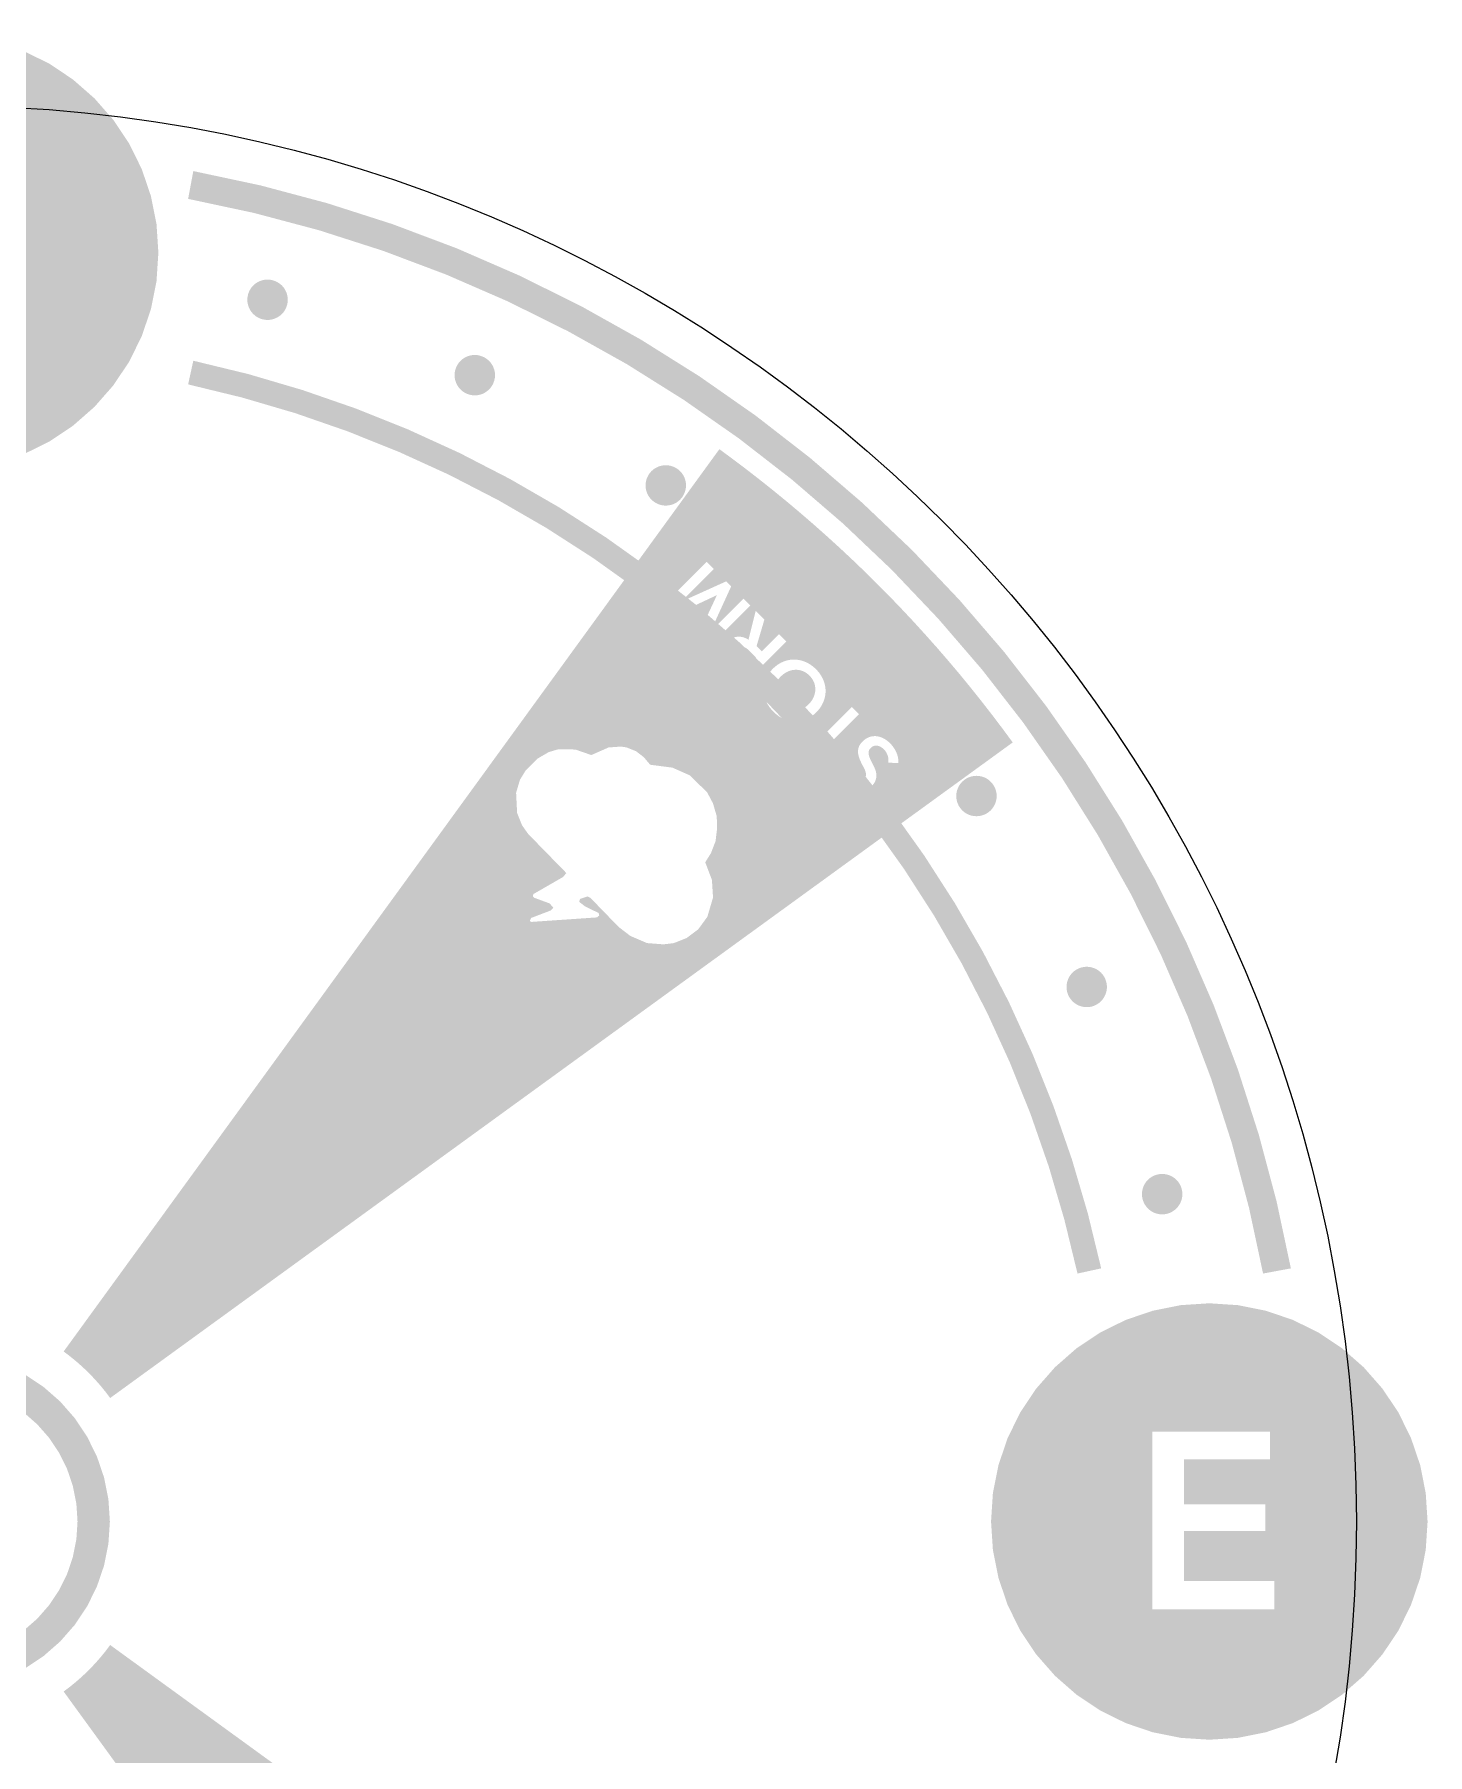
# Model space of a CAD drawing. Header units: millimetres. Extents: x 6 to 594, y 82 to 394.
# Drawn here: x 245.13 to 279.6, y 351.43 to 394 of the extents above; entities that cross this region are included whole.
import ezdxf

# ---------------------------------------------------------------- set-up
doc = ezdxf.new("R2010")
doc.units = ezdxf.units.MM
doc.layers.add('CUT', color=1, linetype='Continuous')
doc.layers.add('RASTER', color=7, linetype='Continuous')

msp = doc.modelspace()

# ---------------------------------------------------------------- hatches: boundary and pattern name
at = {"layer": 'RASTER'}
h = msp.add_hatch(color=7, dxfattribs=at)
h.paths.add_polyline_path([(248.2, 388.6), (248.154, 387.895), (248.016, 387.202), (247.789, 386.534), (247.477, 385.9), (247.084, 385.313), (246.618, 384.782), (246.087, 384.316), (245.5, 383.923), (244.866, 383.611), (244.198, 383.384), (243.505, 383.246), (242.8, 383.2), (242.095, 383.246), (241.402, 383.384), (240.734, 383.611), (240.1, 383.923), (239.513, 384.316), (238.982, 384.782), (238.516, 385.313), (238.123, 385.9), (237.811, 386.534), (237.584, 387.202), (237.446, 387.895), (237.4, 388.6), (237.446, 389.305), (237.584, 389.998), (237.811, 390.666), (238.123, 391.3), (238.516, 391.887), (238.982, 392.418), (239.513, 392.884), (240.1, 393.277), (240.734, 393.589), (241.402, 393.816), (242.095, 393.954), (242.8, 394), (243.505, 393.954), (244.198, 393.816), (244.866, 393.589), (245.5, 393.277), (246.087, 392.884), (246.618, 392.418), (247.084, 391.887), (247.477, 391.3), (247.789, 390.666), (248.016, 389.998), (248.154, 389.305)])
h.paths.add_polyline_path([(240.866, 390.82), (240.866, 386.43), (241.647, 386.43), (241.647, 389.821), (241.659, 389.821), (243.742, 386.43), (244.734, 386.43), (244.734, 390.82), (243.953, 390.82), (243.953, 387.534), (243.941, 387.534), (241.901, 390.82), (240.866, 390.82)])
for points in [[(249.064, 390.618), (250.727, 390.263), (252.37, 389.825), (253.989, 389.306), (255.58, 388.707), (257.139, 388.029), (258.662, 387.273), (260.145, 386.443), (261.585, 385.539), (262.978, 384.565), (264.321, 383.522), (265.61, 382.413), (266.842, 381.242), (268.013, 380.01), (269.122, 378.721), (270.165, 377.378), (271.139, 375.985), (272.043, 374.545), (272.873, 373.062), (273.629, 371.539), (274.307, 369.98), (274.906, 368.389), (275.425, 366.77), (275.863, 365.127), (276.218, 363.464), (275.53, 363.336), (275.182, 364.964), (274.754, 366.573), (274.245, 368.158), (273.658, 369.717), (272.994, 371.243), (272.254, 372.735), (271.441, 374.188), (270.556, 375.598), (269.601, 376.963), (268.58, 378.278), (267.494, 379.54), (266.347, 380.747), (265.14, 381.894), (263.878, 382.98), (262.563, 384.001), (261.198, 384.956), (259.788, 385.841), (258.335, 386.654), (256.843, 387.394), (255.317, 388.058), (253.758, 388.645), (252.173, 389.154), (250.564, 389.582), (248.936, 389.93)], [(251.401, 387.433), (251.397, 387.368), (251.384, 387.304), (251.363, 387.242), (251.334, 387.183), (251.298, 387.129), (251.255, 387.08), (251.205, 387.037), (251.151, 387), (251.092, 386.972), (251.03, 386.951), (250.966, 386.938), (250.901, 386.933), (250.836, 386.938), (250.772, 386.951), (250.71, 386.972), (250.651, 387), (250.597, 387.037), (250.547, 387.08), (250.504, 387.129), (250.468, 387.183), (250.439, 387.242), (250.418, 387.304), (250.405, 387.368), (250.401, 387.433), (250.405, 387.499), (250.418, 387.563), (250.439, 387.625), (250.468, 387.683), (250.504, 387.738), (250.547, 387.787), (250.597, 387.83), (250.651, 387.866), (250.71, 387.895), (250.772, 387.916), (250.836, 387.929), (250.901, 387.933), (250.966, 387.929), (251.03, 387.916), (251.092, 387.895), (251.151, 387.866), (251.205, 387.83), (251.255, 387.787), (251.298, 387.738), (251.334, 387.683), (251.363, 387.625), (251.384, 387.563), (251.397, 387.499)], [(249.064, 385.925), (250.422, 385.595), (251.764, 385.2), (253.085, 384.742), (254.382, 384.222), (255.654, 383.641), (256.896, 383), (258.107, 382.301), (259.283, 381.545), (260.422, 380.734), (261.521, 379.869), (262.577, 378.954), (263.589, 377.989), (264.554, 376.977), (265.469, 375.921), (266.334, 374.822), (267.145, 373.683), (267.901, 372.507), (268.6, 371.296), (269.241, 370.054), (269.822, 368.782), (270.342, 367.485), (270.8, 366.164), (271.195, 364.822), (271.525, 363.464), (270.939, 363.336), (270.615, 364.667), (270.229, 365.981), (269.78, 367.275), (269.271, 368.546), (268.702, 369.792), (268.074, 371.009), (267.389, 372.195), (266.648, 373.347), (265.853, 374.462), (265.007, 375.539), (264.11, 376.574), (263.165, 377.565), (262.174, 378.51), (261.139, 379.407), (260.062, 380.253), (258.947, 381.048), (257.795, 381.789), (256.609, 382.474), (255.392, 383.102), (254.146, 383.671), (252.875, 384.18), (251.581, 384.629), (250.267, 385.015), (248.936, 385.339)], [(256.528, 385.567), (256.524, 385.502), (256.511, 385.438), (256.49, 385.376), (256.461, 385.317), (256.425, 385.263), (256.382, 385.214), (256.332, 385.171), (256.278, 385.134), (256.219, 385.105), (256.157, 385.084), (256.093, 385.072), (256.028, 385.067), (255.963, 385.072), (255.899, 385.084), (255.837, 385.105), (255.778, 385.134), (255.724, 385.171), (255.674, 385.214), (255.631, 385.263), (255.595, 385.317), (255.566, 385.376), (255.545, 385.438), (255.532, 385.502), (255.528, 385.567), (255.532, 385.633), (255.545, 385.697), (255.566, 385.759), (255.595, 385.817), (255.631, 385.872), (255.674, 385.921), (255.724, 385.964), (255.778, 386), (255.837, 386.029), (255.899, 386.05), (255.963, 386.063), (256.028, 386.067), (256.093, 386.063), (256.157, 386.05), (256.219, 386.029), (256.278, 386), (256.332, 385.964), (256.382, 385.921), (256.425, 385.872), (256.461, 385.817), (256.49, 385.759), (256.511, 385.697), (256.524, 385.633)], [(261.253, 382.839), (261.249, 382.774), (261.236, 382.71), (261.215, 382.648), (261.186, 382.589), (261.15, 382.535), (261.106, 382.486), (261.057, 382.443), (261.003, 382.406), (260.944, 382.378), (260.882, 382.356), (260.818, 382.344), (260.753, 382.339), (260.688, 382.344), (260.624, 382.356), (260.562, 382.378), (260.503, 382.406), (260.449, 382.443), (260.399, 382.486), (260.356, 382.535), (260.32, 382.589), (260.291, 382.648), (260.27, 382.71), (260.257, 382.774), (260.253, 382.839), (260.257, 382.905), (260.27, 382.969), (260.291, 383.031), (260.32, 383.089), (260.356, 383.144), (260.399, 383.193), (260.449, 383.236), (260.503, 383.272), (260.562, 383.301), (260.624, 383.322), (260.688, 383.335), (260.753, 383.339), (260.818, 383.335), (260.882, 383.322), (260.944, 383.301), (261.003, 383.272), (261.057, 383.236), (261.106, 383.193), (261.15, 383.144), (261.186, 383.089), (261.215, 383.031), (261.236, 382.969), (261.249, 382.905)], [(268.939, 375.153), (268.935, 375.088), (268.922, 375.024), (268.901, 374.962), (268.872, 374.903), (268.836, 374.849), (268.793, 374.799), (268.744, 374.756), (268.689, 374.72), (268.631, 374.691), (268.569, 374.67), (268.505, 374.657), (268.439, 374.653), (268.374, 374.657), (268.31, 374.67), (268.248, 374.691), (268.189, 374.72), (268.135, 374.756), (268.086, 374.799), (268.043, 374.849), (268.006, 374.903), (267.978, 374.962), (267.956, 375.024), (267.944, 375.088), (267.939, 375.153), (267.944, 375.218), (267.956, 375.282), (267.978, 375.344), (268.006, 375.403), (268.043, 375.457), (268.086, 375.506), (268.135, 375.55), (268.189, 375.586), (268.248, 375.615), (268.31, 375.636), (268.374, 375.649), (268.439, 375.653), (268.505, 375.649), (268.569, 375.636), (268.631, 375.615), (268.689, 375.586), (268.744, 375.55), (268.793, 375.506), (268.836, 375.457), (268.872, 375.403), (268.901, 375.344), (268.922, 375.282), (268.935, 375.218)], [(271.667, 370.428), (271.663, 370.363), (271.65, 370.299), (271.629, 370.237), (271.6, 370.178), (271.564, 370.124), (271.521, 370.074), (271.472, 370.031), (271.417, 369.995), (271.359, 369.966), (271.297, 369.945), (271.233, 369.932), (271.167, 369.928), (271.102, 369.932), (271.038, 369.945), (270.976, 369.966), (270.917, 369.995), (270.863, 370.031), (270.814, 370.074), (270.771, 370.124), (270.734, 370.178), (270.705, 370.237), (270.684, 370.299), (270.672, 370.363), (270.667, 370.428), (270.672, 370.493), (270.684, 370.557), (270.705, 370.619), (270.734, 370.678), (270.771, 370.732), (270.814, 370.782), (270.863, 370.825), (270.917, 370.861), (270.976, 370.89), (271.038, 370.911), (271.102, 370.924), (271.167, 370.928), (271.233, 370.924), (271.297, 370.911), (271.359, 370.89), (271.417, 370.861), (271.472, 370.825), (271.521, 370.782), (271.564, 370.732), (271.6, 370.678), (271.629, 370.619), (271.65, 370.557), (271.663, 370.493)], [(273.533, 365.301), (273.529, 365.236), (273.516, 365.172), (273.495, 365.11), (273.466, 365.051), (273.43, 364.997), (273.387, 364.947), (273.338, 364.904), (273.283, 364.868), (273.225, 364.839), (273.163, 364.818), (273.099, 364.805), (273.033, 364.801), (272.968, 364.805), (272.904, 364.818), (272.842, 364.839), (272.783, 364.868), (272.729, 364.904), (272.68, 364.947), (272.637, 364.997), (272.6, 365.051), (272.572, 365.11), (272.551, 365.172), (272.538, 365.236), (272.533, 365.301), (272.538, 365.366), (272.551, 365.43), (272.572, 365.492), (272.6, 365.551), (272.637, 365.605), (272.68, 365.655), (272.729, 365.698), (272.783, 365.734), (272.842, 365.763), (272.904, 365.784), (272.968, 365.797), (273.033, 365.801), (273.099, 365.797), (273.163, 365.784), (273.225, 365.763), (273.283, 365.734), (273.338, 365.698), (273.387, 365.655), (273.43, 365.605), (273.466, 365.551), (273.495, 365.492), (273.516, 365.43), (273.529, 365.366)]]:
    msp.add_hatch(color=7, dxfattribs=at).paths.add_polyline_path(points)
h = msp.add_hatch(color=7, dxfattribs=at)
h.paths.add_polyline_path([(262.079, 383.736), (262.425, 383.481), (262.767, 383.222), (263.106, 382.958), (263.442, 382.69), (263.774, 382.418), (264.102, 382.141), (264.427, 381.86), (264.747, 381.575), (265.065, 381.286), (265.378, 380.992), (265.688, 380.695), (265.993, 380.393), (266.295, 380.088), (266.592, 379.778), (266.886, 379.465), (267.175, 379.147), (267.46, 378.827), (267.741, 378.502), (268.018, 378.174), (268.29, 377.842), (268.558, 377.506), (268.822, 377.167), (269.081, 376.825), (269.336, 376.479), (247.007, 360.256), (246.967, 360.311), (246.925, 360.366), (246.884, 360.419), (246.841, 360.472), (246.798, 360.525), (246.754, 360.577), (246.71, 360.629), (246.664, 360.679), (246.618, 360.73), (246.572, 360.779), (246.525, 360.829), (246.477, 360.877), (246.429, 360.925), (246.379, 360.972), (246.33, 361.018), (246.279, 361.064), (246.229, 361.11), (246.177, 361.154), (246.125, 361.198), (246.072, 361.241), (246.019, 361.284), (245.966, 361.325), (245.911, 361.367), (245.856, 361.407)])
h.paths.add_polyline_path([(261.344, 375.666), (260.919, 375.855), (260.367, 375.927), (260.207, 376.116), (260.016, 376.263), (259.782, 376.356), (259.644, 376.377), (259.336, 376.354), (258.911, 376.167), (258.518, 376.303), (258.104, 376.312), (257.859, 376.241), (257.572, 376.074), (257.286, 375.787), (257.145, 375.553), (257.05, 375.234), (257.075, 374.735), (257.198, 374.427), (257.349, 374.214), (258.293, 373.247), (258.21, 373.148), (257.479, 372.727), (257.464, 372.674), (257.498, 372.635), (257.881, 372.495), (257.972, 372.387), (257.902, 372.319), (257.424, 372.136), (257.388, 372.06), (257.434, 372.038), (259.049, 372.149), (259.107, 372.196), (259.092, 372.257), (258.752, 372.425), (258.609, 372.536), (258.635, 372.608), (258.816, 372.667), (258.89, 372.631), (259.591, 371.909), (259.878, 371.69), (260.292, 371.513), (260.696, 371.482), (260.951, 371.513), (261.27, 371.639), (261.557, 371.856), (261.782, 372.164), (261.922, 372.642), (261.895, 373.077), (261.729, 373.513), (261.869, 373.736), (261.984, 374.034), (262.022, 374.342), (262.014, 374.65), (261.922, 374.969), (261.776, 375.245), (261.344, 375.666)])
h.paths.add_polyline_path([(265.245, 375.88), (265.002, 375.869), (265.004, 375.841), (265.007, 375.814), (265.012, 375.786), (265.018, 375.759), (265.026, 375.732), (265.035, 375.705), (265.045, 375.678), (265.058, 375.652), (265.071, 375.626), (265.085, 375.601), (265.1, 375.577), (265.115, 375.554), (265.132, 375.532), (265.149, 375.51), (265.167, 375.49), (265.186, 375.47), (265.203, 375.454), (265.22, 375.438), (265.239, 375.422), (265.257, 375.407), (265.277, 375.393), (265.296, 375.38), (265.316, 375.367), (265.337, 375.354), (265.358, 375.343), (265.379, 375.332), (265.4, 375.323), (265.421, 375.314), (265.443, 375.307), (265.464, 375.3), (265.486, 375.295), (265.508, 375.291), (265.53, 375.287), (265.552, 375.285), (265.574, 375.284), (265.596, 375.285), (265.617, 375.286), (265.639, 375.289), (265.661, 375.293), (265.683, 375.298), (265.704, 375.305), (265.726, 375.313), (265.746, 375.323), (265.767, 375.335), (265.787, 375.348), (265.807, 375.363), (265.827, 375.38), (265.846, 375.398), (265.863, 375.416), (265.879, 375.433), (265.893, 375.451), (265.905, 375.469), (265.916, 375.486), (265.926, 375.504), (265.935, 375.521), (265.941, 375.539), (265.947, 375.556), (265.952, 375.574), (265.956, 375.591), (265.959, 375.608), (265.961, 375.626), (265.963, 375.643), (265.963, 375.66), (265.963, 375.677), (265.961, 375.694), (265.96, 375.711), (265.957, 375.728), (265.954, 375.745), (265.95, 375.762), (265.945, 375.778), (265.94, 375.795), (265.934, 375.811), (265.927, 375.827), (265.921, 375.843), (265.914, 375.859), (265.907, 375.875), (265.9, 375.89), (265.892, 375.905), (265.885, 375.921), (265.877, 375.936), (265.869, 375.951), (265.862, 375.966), (265.854, 375.981), (265.847, 375.996), (265.839, 376.011), (265.832, 376.026), (265.825, 376.04), (265.818, 376.054), (265.811, 376.068), (265.805, 376.082), (265.799, 376.096), (265.794, 376.109), (265.789, 376.123), (265.784, 376.136), (265.781, 376.148), (265.777, 376.161), (265.775, 376.174), (265.773, 376.186), (265.771, 376.198), (265.77, 376.21), (265.77, 376.222), (265.771, 376.233), (265.772, 376.245), (265.773, 376.256), (265.776, 376.267), (265.779, 376.278), (265.784, 376.289), (265.789, 376.299), (265.795, 376.31), (265.803, 376.32), (265.811, 376.33), (265.821, 376.34), (265.831, 376.35), (265.841, 376.359), (265.852, 376.367), (265.862, 376.374), (265.873, 376.38), (265.884, 376.385), (265.895, 376.389), (265.905, 376.392), (265.916, 376.395), (265.927, 376.397), (265.938, 376.398), (265.949, 376.399), (265.96, 376.399), (265.972, 376.399), (265.983, 376.397), (265.994, 376.396), (266.005, 376.394), (266.016, 376.391), (266.027, 376.388), (266.037, 376.384), (266.048, 376.379), (266.058, 376.375), (266.069, 376.369), (266.079, 376.363), (266.089, 376.357), (266.098, 376.351), (266.108, 376.344), (266.117, 376.337), (266.125, 376.33), (266.134, 376.323), (266.142, 376.315), (266.15, 376.307), (266.164, 376.292), (266.178, 376.276), (266.191, 376.258), (266.203, 376.24), (266.214, 376.221), (266.224, 376.2), (266.233, 376.179), (266.241, 376.157), (266.249, 376.134), (266.254, 376.111), (266.259, 376.089), (266.262, 376.066), (266.263, 376.044), (266.263, 376.022), (266.262, 376), (266.259, 375.978), (266.505, 375.969), (266.507, 376.002), (266.506, 376.034), (266.504, 376.067), (266.499, 376.099), (266.492, 376.132), (266.483, 376.164), (266.472, 376.197), (266.459, 376.229), (266.444, 376.261), (266.428, 376.292), (266.41, 376.322), (266.392, 376.35), (266.372, 376.378), (266.351, 376.405), (266.328, 376.431), (266.304, 376.456), (266.286, 376.474), (266.267, 376.491), (266.247, 376.507), (266.228, 376.523), (266.207, 376.537), (266.187, 376.551), (266.166, 376.564), (266.144, 376.576), (266.123, 376.587), (266.101, 376.597), (266.079, 376.606), (266.057, 376.614), (266.035, 376.62), (266.013, 376.625), (265.991, 376.63), (265.969, 376.633), (265.947, 376.635), (265.924, 376.635), (265.902, 376.634), (265.88, 376.633), (265.857, 376.629), (265.835, 376.625), (265.813, 376.619), (265.79, 376.612), (265.768, 376.604), (265.746, 376.594), (265.724, 376.582), (265.703, 376.569), (265.682, 376.555), (265.661, 376.538), (265.64, 376.521), (265.62, 376.501), (265.602, 376.483), (265.586, 376.464), (265.572, 376.446), (265.559, 376.427), (265.548, 376.408), (265.538, 376.389), (265.531, 376.37), (265.524, 376.351), (265.519, 376.331), (265.515, 376.312), (265.512, 376.293), (265.511, 376.274), (265.51, 376.255), (265.51, 376.236), (265.511, 376.217), (265.513, 376.198), (265.516, 376.179), (265.52, 376.16), (265.524, 376.142), (265.529, 376.123), (265.535, 376.105), (265.541, 376.087), (265.548, 376.069), (265.555, 376.051), (265.563, 376.033), (265.571, 376.016), (265.579, 375.998), (265.587, 375.981), (265.595, 375.965), (265.604, 375.948), (265.612, 375.932), (265.62, 375.916), (265.627, 375.902), (265.634, 375.889), (265.641, 375.875), (265.648, 375.862), (265.654, 375.85), (265.66, 375.837), (265.666, 375.825), (265.672, 375.812), (265.678, 375.801), (265.682, 375.789), (265.687, 375.777), (265.691, 375.766), (265.695, 375.755), (265.698, 375.744), (265.7, 375.733), (265.702, 375.723), (265.704, 375.712), (265.705, 375.702), (265.706, 375.692), (265.706, 375.682), (265.705, 375.672), (265.704, 375.662), (265.703, 375.652), (265.7, 375.643), (265.698, 375.633), (265.694, 375.624), (265.69, 375.615), (265.684, 375.606), (265.679, 375.597), (265.672, 375.588), (265.665, 375.579), (265.657, 375.571), (265.647, 375.562), (265.638, 375.554), (265.628, 375.547), (265.618, 375.541), (265.608, 375.535), (265.598, 375.531), (265.588, 375.527), (265.577, 375.524), (265.567, 375.522), (265.556, 375.52), (265.546, 375.519), (265.535, 375.519), (265.525, 375.519), (265.514, 375.52), (265.504, 375.521), (265.493, 375.523), (265.483, 375.526), (265.472, 375.529), (265.462, 375.532), (265.452, 375.536), (265.442, 375.54), (265.432, 375.545), (265.422, 375.55), (265.413, 375.556), (265.403, 375.562), (265.394, 375.568), (265.384, 375.574), (265.376, 375.581), (265.367, 375.588), (265.359, 375.595), (265.35, 375.603), (265.343, 375.61), (265.33, 375.624), (265.318, 375.638), (265.307, 375.653), (265.297, 375.669), (265.287, 375.685), (265.278, 375.702), (265.27, 375.72), (265.263, 375.739), (265.257, 375.758), (265.252, 375.776), (265.248, 375.795), (265.245, 375.812), (265.244, 375.83), (265.243, 375.847), (265.243, 375.864), (265.245, 375.88)])
h.paths.add_polyline_path([(264.688, 376.33), (265.533, 377.176), (265.355, 377.354), (264.51, 376.508), (264.203, 376.815), (264.047, 376.66), (264.839, 375.868), (264.995, 376.023), (264.688, 376.33)])
h.paths.add_polyline_path([(264.477, 377.225), (264.505, 377.255), (264.532, 377.285), (264.557, 377.316), (264.579, 377.348), (264.6, 377.38), (264.619, 377.412), (264.636, 377.446), (264.651, 377.48), (264.664, 377.514), (264.676, 377.549), (264.685, 377.583), (264.693, 377.618), (264.699, 377.653), (264.703, 377.688), (264.706, 377.723), (264.706, 377.758), (264.705, 377.794), (264.702, 377.829), (264.697, 377.864), (264.69, 377.899), (264.682, 377.934), (264.671, 377.968), (264.659, 378.003), (264.645, 378.037), (264.63, 378.071), (264.612, 378.104), (264.593, 378.137), (264.572, 378.169), (264.549, 378.2), (264.524, 378.231), (264.498, 378.261), (264.47, 378.29), (264.44, 378.319), (264.41, 378.345), (264.379, 378.37), (264.347, 378.393), (264.315, 378.415), (264.282, 378.434), (264.249, 378.452), (264.215, 378.468), (264.18, 378.482), (264.146, 378.494), (264.111, 378.505), (264.076, 378.513), (264.041, 378.52), (264.006, 378.525), (263.97, 378.528), (263.935, 378.53), (263.899, 378.529), (263.864, 378.527), (263.829, 378.523), (263.794, 378.517), (263.759, 378.51), (263.724, 378.5), (263.69, 378.489), (263.655, 378.475), (263.621, 378.46), (263.588, 378.443), (263.555, 378.424), (263.523, 378.404), (263.492, 378.381), (263.461, 378.356), (263.431, 378.33), (263.401, 378.301), (263.372, 378.271), (263.345, 378.24), (263.32, 378.209), (263.297, 378.177), (263.275, 378.145), (263.256, 378.112), (263.239, 378.078), (263.224, 378.044), (263.211, 378.01), (263.2, 377.975), (263.19, 377.941), (263.183, 377.906), (263.177, 377.872), (263.173, 377.837), (263.172, 377.802), (263.172, 377.767), (263.174, 377.732), (263.177, 377.697), (263.183, 377.662), (263.19, 377.628), (263.2, 377.594), (263.211, 377.559), (263.224, 377.525), (263.238, 377.491), (263.255, 377.457), (263.273, 377.424), (263.293, 377.392), (263.314, 377.36), (263.338, 377.329), (263.363, 377.298), (263.389, 377.268), (263.418, 377.238), (263.447, 377.21), (263.477, 377.183), (263.507, 377.159), (263.539, 377.136), (263.57, 377.114), (263.603, 377.095), (263.635, 377.077), (263.669, 377.061), (263.703, 377.046), (263.737, 377.033), (263.771, 377.023), (263.805, 377.013), (263.839, 377.006), (263.874, 377.001), (263.908, 376.997), (263.943, 376.995), (263.978, 376.996), (264.013, 376.997), (264.047, 377.001), (264.082, 377.007), (264.116, 377.015), (264.151, 377.024), (264.185, 377.035), (264.22, 377.048), (264.254, 377.064), (264.287, 377.081), (264.32, 377.1), (264.353, 377.121), (264.385, 377.144), (264.416, 377.169), (264.447, 377.196), (264.477, 377.225)])
h.paths.add_polyline_path([(264.283, 377.419), (264.264, 377.4), (264.244, 377.382), (264.223, 377.366), (264.202, 377.35), (264.181, 377.336), (264.159, 377.323), (264.137, 377.311), (264.114, 377.3), (264.091, 377.29), (264.068, 377.281), (264.045, 377.273), (264.022, 377.267), (263.999, 377.262), (263.976, 377.258), (263.952, 377.255), (263.928, 377.254), (263.905, 377.253), (263.881, 377.254), (263.858, 377.256), (263.834, 377.259), (263.811, 377.263), (263.788, 377.269), (263.765, 377.276), (263.742, 377.284), (263.72, 377.293), (263.698, 377.304), (263.676, 377.316), (263.655, 377.329), (263.634, 377.344), (263.613, 377.36), (263.593, 377.378), (263.573, 377.396), (263.555, 377.416), (263.537, 377.436), (263.521, 377.457), (263.506, 377.478), (263.493, 377.499), (263.481, 377.521), (263.47, 377.543), (263.46, 377.566), (263.452, 377.589), (263.445, 377.612), (263.439, 377.635), (263.435, 377.659), (263.432, 377.682), (263.429, 377.706), (263.429, 377.729), (263.429, 377.753), (263.431, 377.776), (263.434, 377.8), (263.438, 377.823), (263.443, 377.847), (263.449, 377.87), (263.457, 377.893), (263.465, 377.916), (263.475, 377.939), (263.486, 377.961), (263.498, 377.984), (263.511, 378.005), (263.526, 378.027), (263.541, 378.048), (263.558, 378.068), (263.576, 378.088), (263.595, 378.108), (263.615, 378.127), (263.636, 378.146), (263.657, 378.163), (263.678, 378.179), (263.7, 378.194), (263.722, 378.207), (263.744, 378.22), (263.767, 378.231), (263.79, 378.241), (263.813, 378.25), (263.837, 378.257), (263.86, 378.263), (263.883, 378.269), (263.907, 378.273), (263.931, 378.275), (263.955, 378.277), (263.978, 378.277), (264.002, 378.276), (264.026, 378.274), (264.049, 378.27), (264.072, 378.266), (264.095, 378.26), (264.118, 378.253), (264.141, 378.244), (264.164, 378.235), (264.186, 378.224), (264.208, 378.211), (264.229, 378.198), (264.249, 378.183), (264.27, 378.167), (264.289, 378.15), (264.309, 378.132), (264.327, 378.112), (264.344, 378.093), (264.36, 378.073), (264.375, 378.052), (264.388, 378.031), (264.4, 378.009), (264.411, 377.987), (264.42, 377.965), (264.429, 377.942), (264.436, 377.919), (264.442, 377.896), (264.446, 377.873), (264.449, 377.85), (264.452, 377.826), (264.453, 377.803), (264.452, 377.779), (264.451, 377.755), (264.448, 377.731), (264.444, 377.708), (264.439, 377.684), (264.433, 377.661), (264.425, 377.638), (264.416, 377.615), (264.406, 377.592), (264.395, 377.569), (264.383, 377.546), (264.369, 377.524), (264.354, 377.502), (264.338, 377.481), (264.321, 377.46), (264.303, 377.439), (264.283, 377.419)])
h.paths.add_polyline_path([(262.731, 377.976), (263.732, 378.977), (263.554, 379.156), (263.129, 378.731), (262.999, 378.862), (263.192, 379.518), (262.977, 379.733), (262.8, 379.021), (262.767, 379.04), (262.735, 379.057), (262.702, 379.07), (262.67, 379.081), (262.637, 379.089), (262.605, 379.094), (262.572, 379.097), (262.54, 379.096), (262.507, 379.093), (262.476, 379.086), (262.445, 379.077), (262.415, 379.064), (262.385, 379.048), (262.356, 379.028), (262.328, 379.006), (262.301, 378.98), (262.282, 378.96), (262.264, 378.94), (262.249, 378.92), (262.235, 378.899), (262.223, 378.879), (262.213, 378.858), (262.204, 378.836), (262.197, 378.815), (262.192, 378.793), (262.188, 378.772), (262.185, 378.75), (262.184, 378.729), (262.184, 378.707), (262.185, 378.686), (262.187, 378.664), (262.191, 378.643), (262.196, 378.622), (262.202, 378.6), (262.209, 378.579), (262.217, 378.559), (262.226, 378.538), (262.237, 378.517), (262.248, 378.497), (262.26, 378.476), (262.273, 378.456), (262.287, 378.436), (262.302, 378.417), (262.317, 378.397), (262.332, 378.379), (262.348, 378.36), (262.365, 378.342), (262.383, 378.324), (262.731, 377.976)])
h.paths.add_polyline_path([(262.838, 378.731), (262.984, 378.586), (262.702, 378.304), (262.541, 378.466), (262.533, 378.474), (262.524, 378.483), (262.516, 378.492), (262.508, 378.501), (262.5, 378.511), (262.492, 378.521), (262.484, 378.531), (262.477, 378.541), (262.469, 378.552), (262.463, 378.562), (262.456, 378.573), (262.451, 378.583), (262.446, 378.594), (262.441, 378.605), (262.437, 378.616), (262.434, 378.627), (262.431, 378.638), (262.428, 378.649), (262.427, 378.66), (262.426, 378.671), (262.426, 378.682), (262.426, 378.693), (262.427, 378.704), (262.429, 378.715), (262.431, 378.726), (262.435, 378.737), (262.439, 378.748), (262.445, 378.759), (262.451, 378.769), (262.459, 378.78), (262.468, 378.79), (262.477, 378.801), (262.489, 378.811), (262.5, 378.821), (262.512, 378.83), (262.524, 378.837), (262.535, 378.843), (262.547, 378.848), (262.559, 378.852), (262.571, 378.855), (262.584, 378.857), (262.596, 378.858), (262.608, 378.859), (262.619, 378.858), (262.631, 378.857), (262.643, 378.855), (262.655, 378.853), (262.666, 378.849), (262.678, 378.845), (262.689, 378.841), (262.7, 378.836), (262.712, 378.83), (262.723, 378.824), (262.734, 378.817), (262.745, 378.81), (262.756, 378.802), (262.767, 378.794), (262.778, 378.785), (262.788, 378.777), (262.798, 378.768), (262.809, 378.759), (262.819, 378.75), (262.828, 378.741), (262.838, 378.731)])
h.paths.add_polyline_path([(261.841, 378.866), (262.842, 379.867), (262.673, 380.037), (261.868, 379.232), (261.865, 379.235), (262.37, 380.339), (262.245, 380.464), (261.137, 379.963), (261.134, 379.966), (261.939, 380.771), (261.762, 380.947), (260.761, 379.946), (261.041, 379.666), (262.009, 380.12), (262.014, 380.116), (261.562, 379.144), (261.841, 378.866)])
h = msp.add_hatch(color=7, dxfattribs=at)
h.paths.add_polyline_path([(279.6, 357.2), (279.554, 356.495), (279.416, 355.802), (279.189, 355.134), (278.877, 354.5), (278.484, 353.913), (278.018, 353.382), (277.487, 352.916), (276.9, 352.523), (276.266, 352.211), (275.598, 351.984), (274.905, 351.846), (274.2, 351.8), (273.495, 351.846), (272.802, 351.984), (272.134, 352.211), (271.5, 352.523), (270.913, 352.916), (270.382, 353.382), (269.916, 353.913), (269.523, 354.5), (269.211, 355.134), (268.984, 355.802), (268.846, 356.495), (268.8, 357.2), (268.846, 357.905), (268.984, 358.598), (269.211, 359.266), (269.523, 359.9), (269.916, 360.487), (270.382, 361.018), (270.913, 361.484), (271.5, 361.877), (272.134, 362.189), (272.802, 362.416), (273.495, 362.554), (274.2, 362.6), (274.905, 362.554), (275.598, 362.416), (276.266, 362.189), (276.9, 361.877), (277.487, 361.484), (278.018, 361.018), (278.484, 360.487), (278.877, 359.9), (279.189, 359.266), (279.416, 358.598), (279.554, 357.905)])
h.paths.add_polyline_path([(272.793, 359.42), (272.793, 355.03), (275.812, 355.03), (275.812, 355.724), (273.574, 355.724), (273.574, 356.964), (275.589, 356.964), (275.589, 357.622), (273.574, 357.622), (273.574, 358.738), (275.7, 358.738), (275.7, 359.42), (272.793, 359.42)])
h = msp.add_hatch(color=7, dxfattribs=at)
h.paths.add_polyline_path([(247, 357.2), (246.964, 356.652), (246.857, 356.113), (246.68, 355.593), (246.437, 355.1), (246.132, 354.643), (245.77, 354.23), (245.357, 353.868), (244.9, 353.563), (244.407, 353.32), (243.887, 353.143), (243.348, 353.036), (242.8, 353), (242.252, 353.036), (241.713, 353.143), (241.193, 353.32), (240.7, 353.563), (240.243, 353.868), (239.83, 354.23), (239.468, 354.643), (239.163, 355.1), (238.92, 355.593), (238.743, 356.113), (238.636, 356.652), (238.6, 357.2), (238.636, 357.748), (238.743, 358.287), (238.92, 358.807), (239.163, 359.3), (239.468, 359.757), (239.83, 360.17), (240.243, 360.532), (240.7, 360.837), (241.193, 361.08), (241.713, 361.257), (242.252, 361.364), (242.8, 361.4), (243.348, 361.364), (243.887, 361.257), (244.407, 361.08), (244.9, 360.837), (245.357, 360.532), (245.77, 360.17), (246.132, 359.757), (246.437, 359.3), (246.68, 358.807), (246.857, 358.287), (246.964, 357.748)])
h.paths.add_polyline_path([(246.2, 357.2), (246.171, 356.756), (246.084, 356.32), (245.941, 355.899), (245.744, 355.5), (245.497, 355.13), (245.204, 354.796), (244.87, 354.503), (244.5, 354.256), (244.101, 354.059), (243.68, 353.916), (243.244, 353.829), (242.8, 353.8), (242.356, 353.829), (241.92, 353.916), (241.499, 354.059), (241.1, 354.256), (240.73, 354.503), (240.396, 354.796), (240.103, 355.13), (239.856, 355.5), (239.659, 355.899), (239.516, 356.32), (239.429, 356.756), (239.4, 357.2), (239.429, 357.644), (239.516, 358.08), (239.659, 358.501), (239.856, 358.9), (240.103, 359.27), (240.396, 359.604), (240.73, 359.897), (241.1, 360.144), (241.499, 360.341), (241.92, 360.484), (242.356, 360.571), (242.8, 360.6), (243.244, 360.571), (243.68, 360.484), (244.101, 360.341), (244.5, 360.144), (244.87, 359.897), (245.204, 359.604), (245.497, 359.27), (245.744, 358.9), (245.941, 358.501), (246.084, 358.08), (246.171, 357.644)])
h = msp.add_hatch(color=7, dxfattribs=at)
h.paths.add_polyline_path([(269.336, 337.921), (269.081, 337.575), (268.822, 337.233), (268.558, 336.894), (268.29, 336.558), (268.018, 336.226), (267.741, 335.898), (267.46, 335.573), (267.175, 335.253), (266.886, 334.935), (266.592, 334.622), (266.295, 334.312), (265.993, 334.007), (265.688, 333.705), (265.378, 333.408), (265.065, 333.114), (264.747, 332.825), (264.427, 332.54), (264.102, 332.259), (263.774, 331.982), (263.442, 331.71), (263.106, 331.442), (262.767, 331.178), (262.425, 330.919), (262.079, 330.664), (245.856, 352.993), (245.911, 353.033), (245.966, 353.075), (246.019, 353.116), (246.072, 353.159), (246.125, 353.202), (246.177, 353.246), (246.229, 353.29), (246.279, 353.336), (246.33, 353.382), (246.379, 353.428), (246.429, 353.475), (246.477, 353.523), (246.525, 353.571), (246.572, 353.621), (246.618, 353.67), (246.664, 353.721), (246.71, 353.771), (246.754, 353.823), (246.798, 353.875), (246.841, 353.928), (246.884, 353.981), (246.925, 354.034), (246.967, 354.089), (247.007, 354.144)])
h.paths.add_polyline_path([(261.266, 338.656), (261.455, 339.081), (261.527, 339.633), (261.716, 339.793), (261.863, 339.984), (261.956, 340.218), (261.977, 340.356), (261.954, 340.664), (261.767, 341.089), (261.903, 341.482), (261.912, 341.896), (261.841, 342.141), (261.674, 342.428), (261.387, 342.714), (261.153, 342.855), (260.834, 342.95), (260.335, 342.925), (260.027, 342.802), (259.814, 342.651), (258.847, 341.707), (258.748, 341.79), (258.327, 342.521), (258.274, 342.536), (258.235, 342.502), (258.095, 342.119), (257.987, 342.028), (257.919, 342.098), (257.736, 342.576), (257.66, 342.612), (257.638, 342.566), (257.749, 340.951), (257.796, 340.893), (257.857, 340.908), (258.025, 341.248), (258.136, 341.391), (258.208, 341.365), (258.267, 341.184), (258.231, 341.11), (257.509, 340.409), (257.29, 340.122), (257.113, 339.708), (257.082, 339.304), (257.113, 339.049), (257.239, 338.73), (257.456, 338.443), (257.764, 338.218), (258.242, 338.078), (258.677, 338.105), (259.113, 338.271), (259.336, 338.131), (259.634, 338.016), (259.942, 337.978), (260.25, 337.986), (260.569, 338.078), (260.845, 338.224), (261.266, 338.656)])
h.paths.add_polyline_path([(261.48, 334.755), (261.469, 334.998), (261.441, 334.996), (261.414, 334.993), (261.386, 334.988), (261.359, 334.982), (261.332, 334.974), (261.305, 334.965), (261.278, 334.955), (261.252, 334.942), (261.226, 334.929), (261.201, 334.915), (261.177, 334.9), (261.154, 334.885), (261.132, 334.868), (261.11, 334.851), (261.09, 334.833), (261.07, 334.814), (261.054, 334.797), (261.038, 334.78), (261.022, 334.761), (261.007, 334.743), (260.993, 334.723), (260.98, 334.704), (260.967, 334.684), (260.954, 334.663), (260.943, 334.642), (260.932, 334.621), (260.923, 334.6), (260.914, 334.579), (260.907, 334.557), (260.9, 334.536), (260.895, 334.514), (260.891, 334.492), (260.887, 334.47), (260.885, 334.448), (260.884, 334.426), (260.885, 334.404), (260.886, 334.383), (260.889, 334.361), (260.893, 334.339), (260.898, 334.317), (260.905, 334.296), (260.913, 334.274), (260.923, 334.254), (260.935, 334.233), (260.948, 334.213), (260.963, 334.193), (260.98, 334.173), (260.998, 334.154), (261.016, 334.137), (261.033, 334.121), (261.051, 334.107), (261.069, 334.095), (261.086, 334.084), (261.104, 334.074), (261.121, 334.065), (261.139, 334.059), (261.156, 334.053), (261.174, 334.048), (261.191, 334.044), (261.208, 334.041), (261.226, 334.039), (261.243, 334.037), (261.26, 334.037), (261.277, 334.037), (261.294, 334.039), (261.311, 334.04), (261.328, 334.043), (261.345, 334.046), (261.362, 334.05), (261.378, 334.055), (261.395, 334.06), (261.411, 334.066), (261.427, 334.073), (261.443, 334.079), (261.459, 334.086), (261.475, 334.093), (261.49, 334.1), (261.505, 334.108), (261.521, 334.115), (261.536, 334.123), (261.551, 334.131), (261.566, 334.138), (261.581, 334.146), (261.596, 334.153), (261.611, 334.161), (261.626, 334.168), (261.64, 334.175), (261.654, 334.182), (261.668, 334.189), (261.682, 334.195), (261.696, 334.201), (261.709, 334.206), (261.723, 334.211), (261.736, 334.216), (261.748, 334.219), (261.761, 334.223), (261.774, 334.225), (261.786, 334.227), (261.798, 334.229), (261.81, 334.23), (261.822, 334.23), (261.833, 334.229), (261.845, 334.228), (261.856, 334.227), (261.867, 334.224), (261.878, 334.221), (261.889, 334.216), (261.899, 334.211), (261.91, 334.205), (261.92, 334.197), (261.93, 334.189), (261.94, 334.179), (261.95, 334.169), (261.959, 334.159), (261.967, 334.148), (261.974, 334.138), (261.98, 334.127), (261.985, 334.116), (261.989, 334.105), (261.992, 334.095), (261.995, 334.084), (261.997, 334.073), (261.998, 334.062), (261.999, 334.051), (261.999, 334.04), (261.999, 334.028), (261.997, 334.017), (261.996, 334.006), (261.994, 333.995), (261.991, 333.984), (261.988, 333.973), (261.984, 333.963), (261.979, 333.952), (261.975, 333.942), (261.969, 333.931), (261.963, 333.921), (261.957, 333.911), (261.951, 333.902), (261.944, 333.892), (261.937, 333.883), (261.93, 333.875), (261.923, 333.866), (261.915, 333.858), (261.907, 333.85), (261.892, 333.836), (261.876, 333.822), (261.858, 333.809), (261.84, 333.797), (261.821, 333.786), (261.8, 333.776), (261.779, 333.767), (261.757, 333.759), (261.734, 333.751), (261.711, 333.746), (261.689, 333.741), (261.666, 333.738), (261.644, 333.737), (261.622, 333.737), (261.6, 333.738), (261.578, 333.741), (261.569, 333.495), (261.602, 333.493), (261.634, 333.494), (261.667, 333.496), (261.699, 333.501), (261.732, 333.508), (261.764, 333.517), (261.797, 333.528), (261.829, 333.541), (261.861, 333.556), (261.892, 333.572), (261.922, 333.59), (261.95, 333.608), (261.978, 333.628), (262.005, 333.649), (262.031, 333.672), (262.056, 333.696), (262.074, 333.714), (262.091, 333.733), (262.107, 333.753), (262.123, 333.772), (262.137, 333.793), (262.151, 333.813), (262.164, 333.834), (262.176, 333.856), (262.187, 333.877), (262.197, 333.899), (262.206, 333.921), (262.214, 333.943), (262.22, 333.965), (262.225, 333.987), (262.23, 334.009), (262.233, 334.031), (262.235, 334.053), (262.235, 334.076), (262.234, 334.098), (262.233, 334.12), (262.229, 334.143), (262.225, 334.165), (262.219, 334.187), (262.212, 334.21), (262.204, 334.232), (262.194, 334.254), (262.182, 334.276), (262.169, 334.297), (262.155, 334.318), (262.138, 334.339), (262.121, 334.36), (262.101, 334.38), (262.083, 334.398), (262.064, 334.414), (262.046, 334.428), (262.027, 334.441), (262.008, 334.452), (261.989, 334.462), (261.97, 334.469), (261.951, 334.476), (261.931, 334.481), (261.912, 334.485), (261.893, 334.488), (261.874, 334.489), (261.855, 334.49), (261.836, 334.49), (261.817, 334.489), (261.798, 334.487), (261.779, 334.484), (261.76, 334.48), (261.742, 334.476), (261.723, 334.471), (261.705, 334.465), (261.687, 334.459), (261.669, 334.452), (261.651, 334.445), (261.633, 334.437), (261.616, 334.429), (261.598, 334.421), (261.581, 334.413), (261.565, 334.405), (261.548, 334.396), (261.532, 334.388), (261.516, 334.38), (261.502, 334.373), (261.489, 334.366), (261.475, 334.359), (261.462, 334.352), (261.45, 334.346), (261.437, 334.34), (261.425, 334.334), (261.412, 334.328), (261.401, 334.322), (261.389, 334.318), (261.377, 334.313), (261.366, 334.309), (261.355, 334.305), (261.344, 334.302), (261.333, 334.3), (261.323, 334.298), (261.312, 334.296), (261.302, 334.295), (261.292, 334.294), (261.282, 334.294), (261.272, 334.295), (261.262, 334.296), (261.252, 334.297), (261.243, 334.3), (261.233, 334.302), (261.224, 334.306), (261.215, 334.31), (261.206, 334.316), (261.197, 334.321), (261.188, 334.328), (261.179, 334.335), (261.171, 334.343), (261.162, 334.353), (261.154, 334.362), (261.147, 334.372), (261.141, 334.382), (261.135, 334.392), (261.131, 334.402), (261.127, 334.412), (261.124, 334.423), (261.122, 334.433), (261.12, 334.444), (261.119, 334.454), (261.119, 334.465), (261.119, 334.475), (261.12, 334.486), (261.121, 334.496), (261.123, 334.507), (261.126, 334.517), (261.129, 334.528), (261.132, 334.538), (261.136, 334.548), (261.14, 334.558), (261.145, 334.568), (261.15, 334.578), (261.156, 334.587), (261.162, 334.597), (261.168, 334.606), (261.174, 334.616), (261.181, 334.624), (261.188, 334.633), (261.195, 334.641), (261.203, 334.65), (261.21, 334.657), (261.224, 334.67), (261.238, 334.682), (261.253, 334.693), (261.269, 334.703), (261.285, 334.713), (261.302, 334.722), (261.32, 334.73), (261.339, 334.737), (261.358, 334.743), (261.376, 334.748), (261.395, 334.752), (261.412, 334.755), (261.43, 334.756), (261.447, 334.757), (261.464, 334.757), (261.48, 334.755)])
h.paths.add_polyline_path([(261.93, 335.312), (262.776, 334.467), (262.954, 334.645), (262.108, 335.49), (262.415, 335.797), (262.26, 335.953), (261.468, 335.161), (261.623, 335.005), (261.93, 335.312)])
h.paths.add_polyline_path([(262.825, 335.523), (262.855, 335.495), (262.885, 335.468), (262.916, 335.443), (262.948, 335.421), (262.98, 335.4), (263.012, 335.381), (263.046, 335.364), (263.08, 335.349), (263.114, 335.336), (263.149, 335.324), (263.183, 335.315), (263.218, 335.307), (263.253, 335.301), (263.288, 335.297), (263.323, 335.294), (263.358, 335.294), (263.394, 335.295), (263.429, 335.298), (263.464, 335.303), (263.499, 335.31), (263.534, 335.318), (263.568, 335.329), (263.603, 335.341), (263.637, 335.355), (263.671, 335.37), (263.704, 335.388), (263.737, 335.407), (263.769, 335.428), (263.8, 335.451), (263.831, 335.476), (263.861, 335.502), (263.89, 335.53), (263.919, 335.56), (263.945, 335.59), (263.97, 335.621), (263.993, 335.653), (264.015, 335.685), (264.034, 335.718), (264.052, 335.751), (264.068, 335.785), (264.082, 335.82), (264.094, 335.854), (264.105, 335.889), (264.113, 335.924), (264.12, 335.959), (264.125, 335.994), (264.128, 336.03), (264.13, 336.065), (264.129, 336.101), (264.127, 336.136), (264.123, 336.171), (264.117, 336.206), (264.11, 336.241), (264.1, 336.276), (264.089, 336.31), (264.075, 336.345), (264.06, 336.379), (264.043, 336.412), (264.024, 336.445), (264.004, 336.477), (263.981, 336.508), (263.956, 336.539), (263.93, 336.569), (263.901, 336.599), (263.871, 336.628), (263.84, 336.655), (263.809, 336.68), (263.777, 336.703), (263.745, 336.725), (263.712, 336.744), (263.678, 336.761), (263.644, 336.776), (263.61, 336.789), (263.575, 336.8), (263.541, 336.81), (263.506, 336.817), (263.472, 336.823), (263.437, 336.827), (263.402, 336.828), (263.367, 336.828), (263.332, 336.826), (263.297, 336.823), (263.262, 336.817), (263.228, 336.81), (263.194, 336.8), (263.159, 336.789), (263.125, 336.776), (263.091, 336.762), (263.057, 336.745), (263.024, 336.727), (262.992, 336.707), (262.96, 336.686), (262.929, 336.662), (262.898, 336.637), (262.868, 336.611), (262.838, 336.582), (262.81, 336.553), (262.783, 336.523), (262.759, 336.493), (262.736, 336.461), (262.714, 336.43), (262.695, 336.397), (262.677, 336.365), (262.661, 336.331), (262.646, 336.297), (262.633, 336.263), (262.623, 336.229), (262.613, 336.195), (262.606, 336.161), (262.601, 336.126), (262.597, 336.092), (262.595, 336.057), (262.596, 336.022), (262.597, 335.987), (262.601, 335.953), (262.607, 335.918), (262.615, 335.884), (262.624, 335.849), (262.635, 335.815), (262.648, 335.78), (262.664, 335.746), (262.681, 335.713), (262.7, 335.68), (262.721, 335.647), (262.744, 335.615), (262.769, 335.584), (262.796, 335.553), (262.825, 335.523)])
h.paths.add_polyline_path([(263.019, 335.717), (263, 335.736), (262.982, 335.756), (262.966, 335.777), (262.95, 335.798), (262.936, 335.819), (262.923, 335.841), (262.911, 335.863), (262.9, 335.886), (262.89, 335.909), (262.881, 335.932), (262.873, 335.955), (262.867, 335.978), (262.862, 336.001), (262.858, 336.024), (262.855, 336.048), (262.854, 336.072), (262.853, 336.095), (262.854, 336.119), (262.856, 336.142), (262.859, 336.166), (262.863, 336.189), (262.869, 336.212), (262.876, 336.235), (262.884, 336.258), (262.893, 336.28), (262.904, 336.302), (262.916, 336.324), (262.929, 336.345), (262.944, 336.366), (262.96, 336.387), (262.978, 336.407), (262.996, 336.427), (263.016, 336.445), (263.036, 336.463), (263.057, 336.479), (263.078, 336.494), (263.099, 336.507), (263.121, 336.519), (263.143, 336.53), (263.166, 336.54), (263.189, 336.548), (263.212, 336.555), (263.235, 336.561), (263.259, 336.565), (263.282, 336.568), (263.306, 336.571), (263.329, 336.571), (263.353, 336.571), (263.376, 336.569), (263.4, 336.566), (263.423, 336.562), (263.447, 336.557), (263.47, 336.551), (263.493, 336.543), (263.516, 336.535), (263.539, 336.525), (263.561, 336.514), (263.584, 336.502), (263.605, 336.489), (263.627, 336.474), (263.648, 336.459), (263.668, 336.442), (263.688, 336.424), (263.708, 336.405), (263.727, 336.385), (263.746, 336.364), (263.763, 336.343), (263.779, 336.322), (263.794, 336.3), (263.807, 336.278), (263.82, 336.256), (263.831, 336.233), (263.841, 336.21), (263.85, 336.187), (263.857, 336.163), (263.863, 336.14), (263.869, 336.117), (263.873, 336.093), (263.875, 336.069), (263.877, 336.045), (263.877, 336.022), (263.876, 335.998), (263.874, 335.974), (263.87, 335.951), (263.866, 335.928), (263.86, 335.905), (263.853, 335.882), (263.844, 335.859), (263.835, 335.836), (263.824, 335.814), (263.811, 335.792), (263.798, 335.771), (263.783, 335.751), (263.767, 335.73), (263.75, 335.711), (263.732, 335.691), (263.712, 335.673), (263.693, 335.656), (263.673, 335.64), (263.652, 335.625), (263.631, 335.612), (263.609, 335.6), (263.587, 335.589), (263.565, 335.58), (263.542, 335.571), (263.519, 335.564), (263.496, 335.558), (263.473, 335.554), (263.45, 335.551), (263.426, 335.548), (263.403, 335.547), (263.379, 335.548), (263.355, 335.549), (263.331, 335.552), (263.308, 335.556), (263.284, 335.561), (263.261, 335.567), (263.238, 335.575), (263.215, 335.584), (263.192, 335.594), (263.169, 335.605), (263.146, 335.617), (263.124, 335.631), (263.102, 335.646), (263.081, 335.662), (263.06, 335.679), (263.039, 335.697), (263.019, 335.717)])
h.paths.add_polyline_path([(263.576, 337.269), (264.577, 336.268), (264.756, 336.446), (264.331, 336.871), (264.462, 337.001), (265.118, 336.808), (265.333, 337.023), (264.621, 337.2), (264.64, 337.233), (264.657, 337.265), (264.67, 337.298), (264.681, 337.33), (264.689, 337.363), (264.694, 337.395), (264.697, 337.428), (264.696, 337.46), (264.693, 337.493), (264.686, 337.524), (264.677, 337.555), (264.664, 337.585), (264.648, 337.615), (264.628, 337.644), (264.606, 337.672), (264.58, 337.699), (264.56, 337.718), (264.54, 337.736), (264.52, 337.751), (264.499, 337.765), (264.479, 337.777), (264.458, 337.787), (264.436, 337.796), (264.415, 337.803), (264.393, 337.808), (264.372, 337.812), (264.35, 337.815), (264.329, 337.816), (264.307, 337.816), (264.286, 337.815), (264.264, 337.813), (264.243, 337.809), (264.222, 337.804), (264.2, 337.798), (264.179, 337.791), (264.159, 337.783), (264.138, 337.774), (264.117, 337.763), (264.097, 337.752), (264.076, 337.74), (264.056, 337.727), (264.036, 337.713), (264.017, 337.698), (263.997, 337.683), (263.979, 337.668), (263.96, 337.652), (263.942, 337.635), (263.924, 337.617), (263.576, 337.269)])
h.paths.add_polyline_path([(264.331, 337.162), (264.186, 337.016), (263.904, 337.298), (264.066, 337.459), (264.074, 337.467), (264.083, 337.476), (264.092, 337.484), (264.101, 337.492), (264.111, 337.5), (264.121, 337.508), (264.131, 337.516), (264.141, 337.523), (264.152, 337.531), (264.162, 337.537), (264.173, 337.544), (264.183, 337.549), (264.194, 337.554), (264.205, 337.559), (264.216, 337.563), (264.227, 337.566), (264.238, 337.569), (264.249, 337.572), (264.26, 337.573), (264.271, 337.574), (264.282, 337.574), (264.293, 337.574), (264.304, 337.573), (264.315, 337.571), (264.326, 337.569), (264.337, 337.565), (264.348, 337.561), (264.359, 337.555), (264.369, 337.549), (264.38, 337.541), (264.39, 337.532), (264.401, 337.523), (264.411, 337.511), (264.421, 337.5), (264.43, 337.488), (264.437, 337.476), (264.443, 337.465), (264.448, 337.453), (264.452, 337.441), (264.455, 337.429), (264.457, 337.416), (264.458, 337.404), (264.459, 337.392), (264.458, 337.381), (264.457, 337.369), (264.455, 337.357), (264.453, 337.345), (264.449, 337.334), (264.445, 337.322), (264.441, 337.311), (264.436, 337.3), (264.43, 337.288), (264.424, 337.277), (264.417, 337.266), (264.41, 337.255), (264.402, 337.244), (264.394, 337.233), (264.385, 337.222), (264.377, 337.212), (264.368, 337.202), (264.359, 337.191), (264.35, 337.181), (264.341, 337.172), (264.331, 337.162)])
h.paths.add_polyline_path([(264.466, 338.159), (265.467, 337.158), (265.637, 337.327), (264.832, 338.132), (264.835, 338.135), (265.939, 337.63), (266.064, 337.755), (265.563, 338.863), (265.566, 338.866), (266.371, 338.061), (266.547, 338.238), (265.546, 339.239), (265.266, 338.959), (265.72, 337.991), (265.716, 337.986), (264.744, 338.438), (264.466, 338.159)])

# ---------------------------------------------------------------- linework, layer by layer
at = {"layer": 'CUT'}
msp.add_circle((242.8, 357.2), 35.04, dxfattribs=at)

doc.saveas('drawing.dxf')
